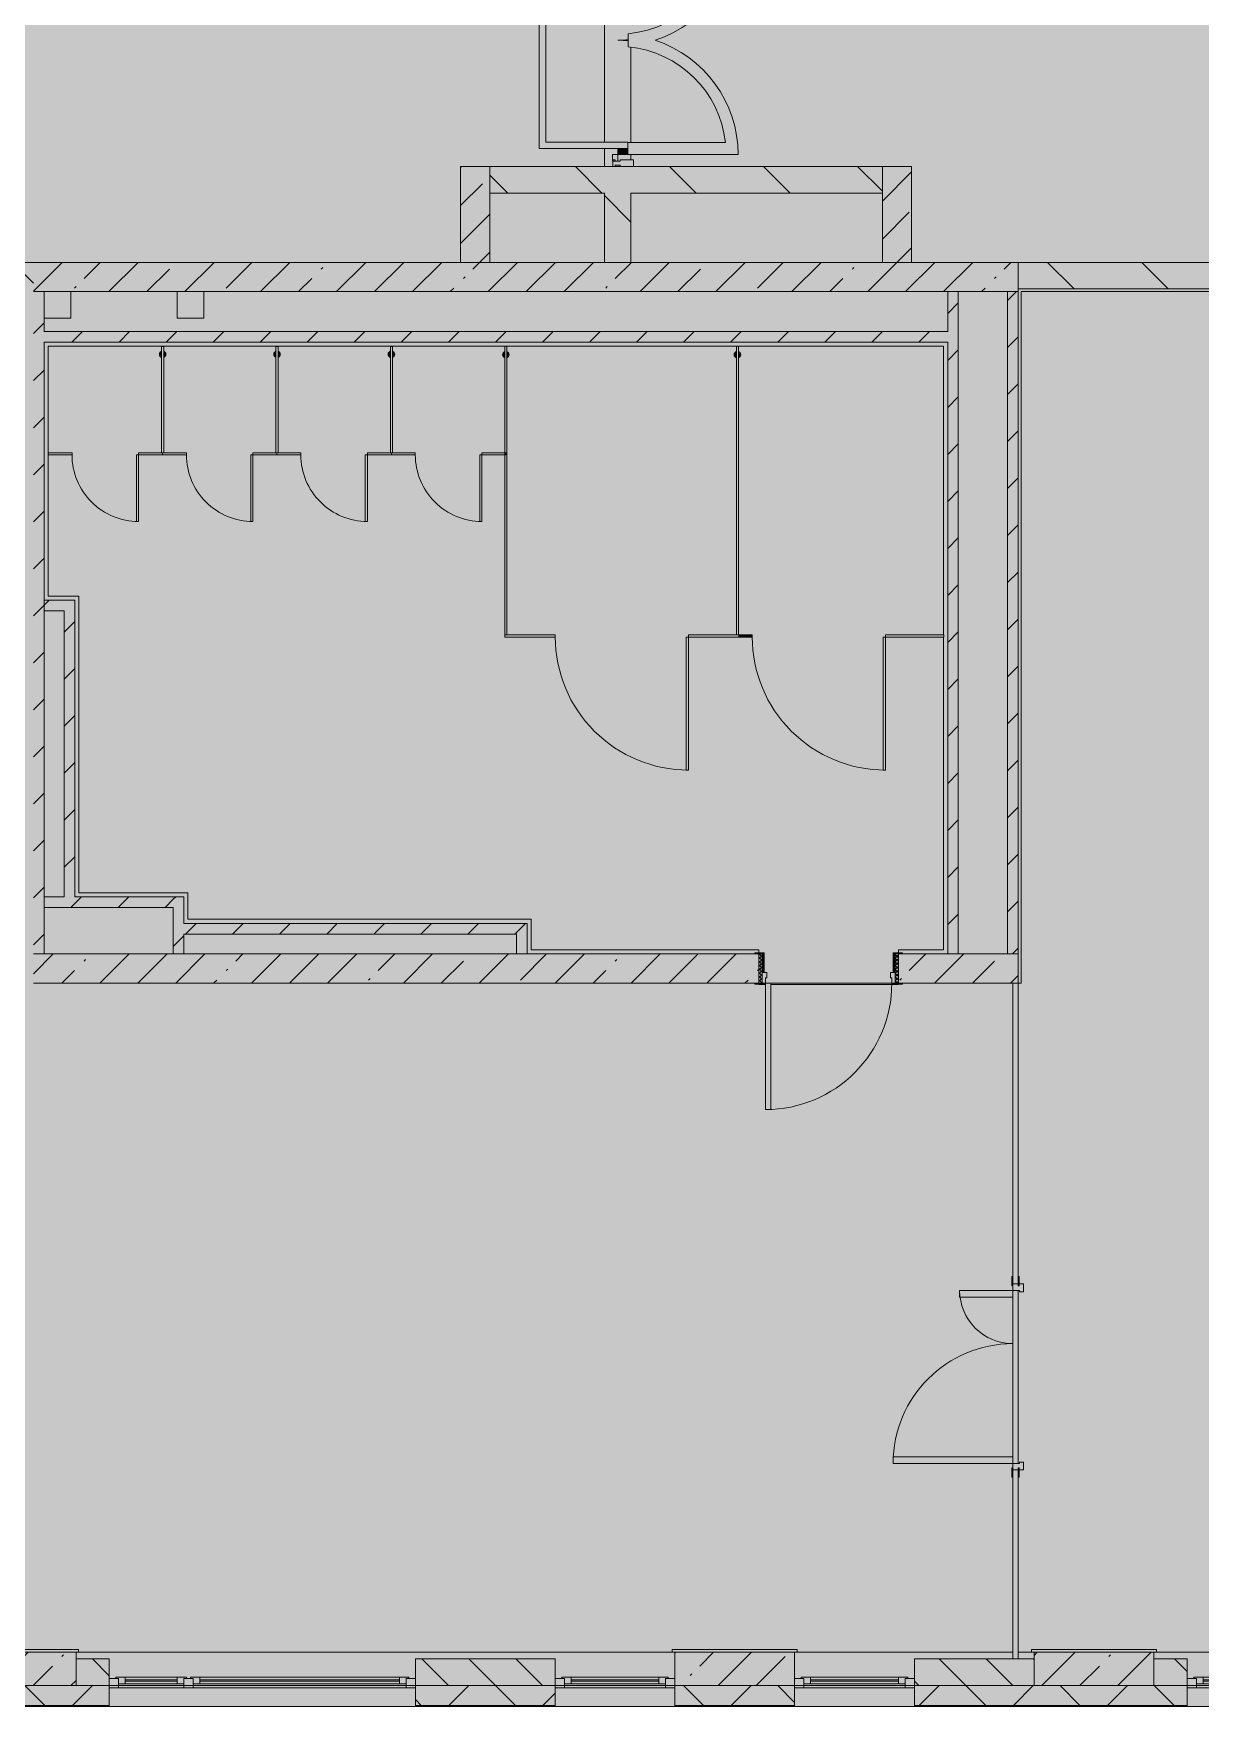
# Model space of a CAD drawing. Header units: millimetres. Extents: x 81682 to 274809, y -8553 to 29000.
# Drawn here: x 242009 to 250779, y -258 to 12321 of the extents above; entities that cross this region are included whole.
import ezdxf

# ---------------------------------------------------------------- set-up
doc = ezdxf.new("R2010")
doc.units = ezdxf.units.MM
doc.layers.add('A-DETL-GENF-2', color=7, linetype='Continuous', lineweight=9, true_color=0xc0c0c0, transparency=0.4)
for name, color, linetype, lineweight, true_color in [('A-DETL-GENF-4', 7, 'Continuous', 5, 0xe2e2e2), ('A-DETL-GENF-5', 7, 'Continuous', 5, 0xb7b7b7), ('A-DOOR-2', 7, 'Continuous', 5, 0xb7b7b7), ('A-DOOR-3', 7, 'Continuous', 5, 0xe2e2e2), ('A-DOOR-4', 7, 'Continuous', 5, 0xaaaaaa), ('A-DOOR-6', 7, 'Continuous', 5, 0x737373), ('A-DOOR-FRAM-2', 7, 'Continuous', 5, 0xe2e2e2), ('A-DOOR-FRAM-3', 7, 'Continuous', 5, 0xb7b7b7), ('A-DOOR-FRAM-4', 7, 'Continuous', 5, 0xaaaaaa), ('A-FLOR-1', 7, 'Continuous', 5, 0xb7b7b7), ('A-GENM-4', 7, 'Continuous', 5, 0x737373), ('A-GENM-5', 7, 'Continuous', 5, 0xe2ddcd), ('A-GLAZ-2', 7, 'Continuous', 5, 0x737373), ('A-GLAZ-CWMG-3', 7, 'Continuous', 5, 0x737373), ('A-WALL-8', 7, 'Continuous', 5, 0x737373), ('A-WALL-9', 7, 'Continuous', 9, 0x737373), ('I-WALL-3', 7, 'Continuous', 5, 0x737373), ('S-COLS-2', 7, 'Continuous', 5, 0x737373)]:
    doc.layers.add(name, color=color, linetype=linetype, lineweight=lineweight, true_color=true_color)
for name, color, linetype, lineweight in [('A-WALL-7', 7, 'Continuous', 5), ('I-WALL-2', 7, 'Continuous', 5), ('S-COLS-1', 7, 'Continuous', 5)]:
    doc.layers.add(name, color=color, linetype=linetype, lineweight=lineweight)
pattern_1 = [(45, (147798.7, 0), (-176.7767, 176.7767), [])]
pattern_2 = [(45, (147798.7, 0), (-285.1231, 285.1231), []), (45, (148083.8, 0), (-285.1231, 285.1231), [504.031, -100.806, 16.764, -84.042])]
pattern_3 = [(135, (147798.7, 0), (-353.5534, -353.5534), [])]

# ---------------------------------------------------------------- blocks, each defined once
blk = doc.blocks.new('BSC_Колонна _Прямоугольная - 250х900-23282983-3_7_3_птичка')
at = {"layer": 'S-COLS-1'}
h = blk.add_hatch(dxfattribs=at)
h.set_pattern_fill('FP_103', color=256, style=0, pattern_type=2)
h.set_pattern_definition([(45, (-99480, -25), (-285.1231, 285.1231), []), (45, (-99194.88, -25), (-285.1231, 285.1231), [504.031, -100.806, 16.764, -84.042])])
h.paths.add_polyline_path([(450, -125), (450, 125), (-450, 125), (-450, -125), (270, -125)])
at = {"layer": 'S-COLS-2'}
for p, q in [((450, 125), (-450, 125)), ((-450, 125), (-450, -125)), ((450, -125), (450, 125)), ((-450, -125), (450, -125))]:
    blk.add_line(p, q, dxfattribs=at)
blk = doc.blocks.new('110_Дверь_СКБ_1Ст_Внутренняя1 - Д-7а_л__950x2100h_Туалет-V93-3_7_3_птичка')
at = {"layer": 'A-DOOR-3'}
h = blk.add_hatch(color=256, dxfattribs=at)
h.paths.add_polyline_path([(487.5, 110), (487.5, 70), (477.5, 70), (477.5, 30), (512.5, 30), (512.5, 110)])
h.paths.add_polyline_path([(-462.5, 110), (-487.5, 110), (-487.5, 30), (-452.5, 30), (-452.5, 70), (-462.5, 70)])
at = {"layer": 'A-DOOR-4'}
h = blk.add_hatch(dxfattribs=at)
h.set_pattern_fill('FP_105', color=256, style=0, pattern_type=2)
h.set_pattern_definition([(135, (1776.41, 174.685), (-14.14214, -14.14214), []), (225, (1776.41, 174.685), (14.14214, -14.14214), [])])
h.paths.add_polyline_path([(537.5, 110), (512.5, 110), (512.5, -110), (537.5, -110)])
at = {"layer": 'A-DOOR-FRAM-2'}
for points in [[(447.5, 1060), (447.5, 110), (487.5, 110), (487.5, 1060)], [(-542.5, 118), (-542.5, 110), (-472.5, 110), (-472.5, 118)], [(-472.5, 30), (-487.5, 30), (-487.5, -110), (-472.5, -110)], [(567.5, 118), (497.5, 118), (497.5, 110), (567.5, 110)], [(512.5, 30), (497.5, 30), (497.5, -110), (512.5, -110)], [(-542.5, -110), (-542.5, -118), (-472.5, -118), (-472.5, -110)], [(567.5, -110), (497.5, -110), (497.5, -118), (567.5, -118)]]:
    blk.add_hatch(color=256, dxfattribs=at).paths.add_polyline_path(points)
at = {"layer": 'A-DOOR-FRAM-4'}
h = blk.add_hatch(dxfattribs=at)
h.set_pattern_fill('FP_106', color=256, style=0, pattern_type=2)
h.set_pattern_definition([(45, (-346.384, 174.685), (-14.1421, 14.1421), []), (135, (-346.384, 174.685), (-14.1421, -14.1421), [])])
h.paths.add_polyline_path([(-487.5, 110), (-512.5, 110), (-512.5, -110), (-487.5, -110)])
at = {"layer": 'A-DOOR-2'}
for p, q in [((487.5, 1060), (447.5, 1060)), ((447.5, 1060), (447.5, 110)), ((487.5, 110), (487.5, 1060)), ((447.5, 110), (487.5, 110))]:
    blk.add_line(p, q, dxfattribs=at)
blk.add_arc((487.5, 110), 950, 90, 180, dxfattribs=at)
at = {"layer": 'A-DOOR-FRAM-3'}
for p, q in [((-472.5, 118), (-542.5, 118)), ((-542.5, 118), (-542.5, 110)), ((-542.5, 110), (-472.5, 110)), ((-487.5, 110), (-512.5, 110)), ((-512.5, 110), (-512.5, -110)), ((-462.5, 110), (-487.5, 110)), ((-487.5, 110), (-487.5, 30)), ((-487.5, -110), (-487.5, 110)), ((-472.5, 110), (-487.5, 110)), ((-487.5, 110), (-487.5, 109)), ((-487.5, 109), (-472.5, 109)), ((-487.5, 30), (-452.5, 30)), ((-472.5, 30), (-487.5, 30)), ((-487.5, 30), (-487.5, -110)), ((-472.5, 110), (-472.5, 118)), ((-472.5, 109), (-472.5, 110)), ((-472.5, -110), (-472.5, 30)), ((-462.5, 70), (-462.5, 110)), ((-452.5, 70), (-462.5, 70)), ((-452.5, 30), (-452.5, 70)), ((487.5, 70), (477.5, 70)), ((477.5, 70), (477.5, 30)), ((477.5, 30), (512.5, 30)), ((487.5, 110), (487.5, 70)), ((512.5, 110), (487.5, 110)), ((567.5, 118), (497.5, 118)), ((497.5, 118), (497.5, 110)), ((512.5, 110), (497.5, 110)), ((497.5, 110), (497.5, 109)), ((497.5, 110), (567.5, 110)), ((497.5, 109), (512.5, 109)), ((512.5, 30), (497.5, 30)), ((497.5, 30), (497.5, -110)), ((512.5, 30), (512.5, 110)), ((537.5, 110), (512.5, 110)), ((512.5, 110), (512.5, -110)), ((512.5, 109), (512.5, 110)), ((512.5, -110), (512.5, 30)), ((537.5, -110), (537.5, 110)), ((567.5, 110), (567.5, 118)), ((-472.5, -110), (-542.5, -110)), ((-542.5, -110), (-542.5, -118)), ((-542.5, -118), (-472.5, -118)), ((-512.5, -110), (-487.5, -110)), ((-487.5, -110), (-472.5, -110)), ((-472.5, -118), (-472.5, -110)), ((497.5, -110), (512.5, -110)), ((567.5, -110), (497.5, -110)), ((497.5, -110), (497.5, -118)), ((497.5, -118), (567.5, -118)), ((512.5, -110), (537.5, -110)), ((567.5, -118), (567.5, -110))]:
    blk.add_line(p, q, dxfattribs=at)
blk = doc.blocks.new('BSC_Колонна _Прямоугольная - 250х900-V95-3_7_3_птичка')
at = {"layer": 'S-COLS-1'}
h = blk.add_hatch(dxfattribs=at)
h.set_pattern_fill('FP_107', color=256, style=0, pattern_type=2)
h.set_pattern_definition([(45, (-94080, -25), (-285.1231, 285.1231), []), (45, (-93794.88, -25), (-285.1231, 285.1231), [504.031, -100.806, 16.764, -84.042])])
h.paths.add_polyline_path([(450, -125), (450, 125), (-450, 125), (-450, -125), (77, -125)])
at = {"layer": 'S-COLS-2'}
for p, q in [((450, 125), (-450, 125)), ((-450, 125), (-450, -125)), ((450, -125), (450, 125)), ((-450, -125), (450, -125))]:
    blk.add_line(p, q, dxfattribs=at)
blk = doc.blocks.new('BSC_Колонна _Прямоугольная - 250х900-V96-3_7_3_птичка')
at = {"layer": 'S-COLS-1'}
h = blk.add_hatch(dxfattribs=at)
h.set_pattern_fill('FP_108', color=256, style=0, pattern_type=2)
h.set_pattern_definition([(45, (-102180, -25), (-285.1231, 285.1231), []), (45, (-101894.88, -25), (-285.1231, 285.1231), [504.031, -100.806, 16.764, -84.042])])
h.paths.add_polyline_path([(450, -125), (450, 125), (-450, 125), (-450, -125), (367, -125)])
at = {"layer": 'S-COLS-2'}
for p, q in [((450, 125), (-450, 125)), ((-450, 125), (-450, -125)), ((450, -125), (450, 125)), ((-450, -125), (450, -125))]:
    blk.add_line(p, q, dxfattribs=at)
blk = doc.blocks.new('120_Окно_СКБ_2Ст_Фрамуга сверху - 120_Окно_СКБ_2Ст_2300х2500_h_ ДОО-19727959-3_7_3_птичка')
at = {"layer": 'A-GLAZ-2'}
for p, q in [((-1150, -127), (-1150, -57)), ((-1150, -57), (-1080, -57)), ((1150, -57), (-1150, -57)), ((-1080, -57), (-1080, -127)), ((-1080, -57), (1080, -57)), ((520, -87), (-1080, -87)), ((-1080, -87), (-1080, -127)), ((-1030, -137), (-1030, -87)), ((-1030, -107), (470, -107)), ((470, -117), (-1030, -117)), ((470, -137), (470, -87)), ((520, -127), (520, -57)), ((520, -57), (590, -57)), ((520, -127), (520, -87)), ((590, -57), (590, -127)), ((1080, -87), (590, -87)), ((590, -87), (590, -127)), ((640, -137), (640, -87)), ((640, -107), (1030, -107)), ((1030, -117), (640, -117)), ((1030, -137), (1030, -87)), ((1080, -127), (1080, -57)), ((1080, -57), (1150, -57)), ((1080, -127), (1080, -87)), ((1150, -57), (1150, -127)), ((-1080, -127), (-1150, -127)), ((-1150, -127), (-1100, -127)), ((-1080, -127), (-1100, -127)), ((-1100, -127), (-1100, -137)), ((-1100, -137), (540, -137)), ((540, -137), (-1100, -137)), ((590, -127), (520, -127)), ((540, -127), (520, -127)), ((540, -127), (570, -127)), ((540, -127), (570, -127)), ((540, -137), (540, -127)), ((590, -127), (570, -127)), ((570, -127), (570, -137)), ((570, -137), (1100, -137)), ((1100, -137), (570, -137)), ((1150, -127), (1080, -127)), ((1100, -127), (1080, -127)), ((1100, -127), (1150, -127)), ((1100, -137), (1100, -127))]:
    blk.add_line(p, q, dxfattribs=at)
blk = doc.blocks.new('120_Окно_СКБ_1Ст - 120_Окно_СКБ_1Ст 900х2500_h_ с форточкой-V98-3_7_3_птичка')
at = {"layer": 'A-GLAZ-2'}
for p, q in [((-450, -127), (-450, -57)), ((-450, -57), (-380, -57)), ((450, -57), (-450, -57)), ((-380, -57), (-380, -127)), ((380, -87), (-380, -87)), ((-380, -87), (-380, -127)), ((-330, -137), (-330, -87)), ((-330, -107), (330, -107)), ((330, -117), (-330, -117)), ((330, -137), (330, -87)), ((380, -127), (380, -57)), ((380, -57), (450, -57)), ((380, -127), (380, -87)), ((450, -57), (450, -127)), ((-380, -127), (-450, -127)), ((-450, -127), (-400, -127)), ((-380, -127), (-400, -127)), ((-400, -127), (-400, -137)), ((-400, -137), (400, -137)), ((400, -137), (-400, -137)), ((450, -127), (380, -127)), ((400, -127), (380, -127)), ((400, -127), (450, -127)), ((400, -137), (400, -127))]:
    blk.add_line(p, q, dxfattribs=at)
blk = doc.blocks.new('120_Окно_СКБ_1Ст - 120_Окно_СКБ_1Ст 900х2500_h_ с форточкой-22876038-3_7_3_птичка')
at = {"layer": 'A-GLAZ-2'}
for p, q in [((-450, -127), (-450, -57)), ((-450, -57), (-380, -57)), ((450, -57), (-450, -57)), ((-380, -57), (-380, -127)), ((380, -87), (-380, -87)), ((-380, -87), (-380, -127)), ((-330, -137), (-330, -87)), ((-330, -107), (330, -107)), ((330, -117), (-330, -117)), ((330, -137), (330, -87)), ((380, -127), (380, -57)), ((380, -57), (450, -57)), ((380, -127), (380, -87)), ((450, -57), (450, -127)), ((-380, -127), (-450, -127)), ((-450, -127), (-400, -127)), ((-380, -127), (-400, -127)), ((-400, -127), (-400, -137)), ((-400, -137), (400, -137)), ((400, -137), (-400, -137)), ((450, -127), (380, -127)), ((400, -127), (380, -127)), ((400, -127), (450, -127)), ((400, -137), (400, -127))]:
    blk.add_line(p, q, dxfattribs=at)
blk = doc.blocks.new('131_Сантехническая перегородка 7 - СП-1-V203-3_7_3_птичка')
at = {"layer": 'A-GENM-5'}
blk.add_hatch(color=256, dxfattribs=at).paths.add_polyline_path([(2166, 8), (-4, 8), (-4, -8), (2166, -8)])
at = {"layer": 'A-GENM-4'}
for p, q in [((2166, 8), (-4, 8)), ((-4, 8), (-4, -8)), ((2166, -8), (2166, 8)), ((-4, -8), (2166, -8))]:
    blk.add_line(p, q, dxfattribs=at)
at = {"layer": 'A-GENM-4', "flags": 128}
for points in [[(71, 8), (71, 9), (71, 9), (70, 9), (70, 10), (70, 10), (69, 11), (69, 11), (68, 12), (68, 12), (67, 12), (67, 13), (66, 13), (66, 13), (65, 14), (65, 14), (64, 14), (64, 14), (63, 14), (62, 15), (62, 15), (61, 15), (61, 15), (60, 15), (59, 15), (59, 15), (58, 15), (58, 15), (57, 15), (56, 15), (56, 15), (55, 15), (55, 15), (54, 14), (54, 14), (53, 14), (52, 14), (52, 13), (51, 13), (51, 13), (50, 13), (50, 12), (49, 12), (49, 11), (48, 11), (48, 11), (48, 10), (47, 10), (47, 9), (46, 9), (46, 8), (46, 8)], [(46, -8), (46, -9), (47, -9), (47, -9), (47, -10), (48, -10), (48, -11), (49, -11), (49, -12), (50, -12), (50, -12), (51, -13), (51, -13), (52, -13), (52, -14), (53, -14), (53, -14), (54, -14), (54, -14), (55, -15), (56, -15), (56, -15), (57, -15), (57, -15), (58, -15), (59, -15), (59, -15), (60, -15), (60, -15), (61, -15), (62, -15), (62, -15), (63, -15), (63, -14), (64, -14), (64, -14), (65, -14), (66, -13), (66, -13), (67, -13), (67, -13), (68, -12), (68, -12), (69, -11), (69, -11), (69, -11), (70, -10), (70, -10), (71, -9), (71, -9), (71, -8), (71, -8)]]:
    blk.add_lwpolyline(points, dxfattribs=at)
at = {"layer": 'A-GENM-4'}
for radius, start, end in [(24.6, 19.9113, 160.0887), (17.6, 45, 135), (17.6, 45, 135), (15.1, 45, 135), (24.6, 199.9113, 340.0887), (17.6, 225, 315), (17.6, 225, 315), (15.1, 225, 315)]:
    blk.add_arc((59, 0), radius, start, end, dxfattribs=at)
blk = doc.blocks.new('131_Сантехническая перегородка 6 - СП-1-V204-3_7_3_птичка')
at = {"layer": 'A-GENM-5'}
blk.add_hatch(color=256, dxfattribs=at).paths.add_polyline_path([(800, 8), (0, 8), (0, -8), (800, -8)])
at = {"layer": 'A-GENM-4'}
for p, q in [((800, 8), (0, 8)), ((0, 8), (0, -8)), ((800, -8), (800, 8)), ((0, -8), (800, -8))]:
    blk.add_line(p, q, dxfattribs=at)
at = {"layer": 'A-GENM-4', "flags": 128}
for points in [[(71, 8), (71, 9), (71, 9), (70, 9), (70, 10), (70, 10), (69, 11), (69, 11), (68, 12), (68, 12), (67, 12), (67, 13), (66, 13), (66, 13), (65, 14), (65, 14), (64, 14), (64, 14), (63, 14), (62, 15), (62, 15), (61, 15), (61, 15), (60, 15), (59, 15), (59, 15), (58, 15), (58, 15), (57, 15), (56, 15), (56, 15), (55, 15), (55, 15), (54, 14), (54, 14), (53, 14), (52, 14), (52, 13), (51, 13), (51, 13), (50, 13), (50, 12), (49, 12), (49, 11), (48, 11), (48, 11), (48, 10), (47, 10), (47, 9), (46, 9), (46, 8), (46, 8)], [(46, -8), (46, -9), (47, -9), (47, -9), (47, -10), (48, -10), (48, -11), (49, -11), (49, -12), (50, -12), (50, -12), (51, -13), (51, -13), (52, -13), (52, -14), (53, -14), (53, -14), (54, -14), (54, -14), (55, -15), (56, -15), (56, -15), (57, -15), (57, -15), (58, -15), (59, -15), (59, -15), (60, -15), (60, -15), (61, -15), (62, -15), (62, -15), (63, -15), (63, -14), (64, -14), (64, -14), (65, -14), (66, -13), (66, -13), (67, -13), (67, -13), (68, -12), (68, -12), (69, -11), (69, -11), (69, -11), (70, -10), (70, -10), (71, -9), (71, -9), (71, -8), (71, -8)]]:
    blk.add_lwpolyline(points, dxfattribs=at)
at = {"layer": 'A-GENM-4'}
for radius, start, end in [(24.6, 19.9113, 160.0887), (17.6, 45, 135), (17.6, 45, 135), (15.1, 45, 135), (24.6, 199.9113, 340.0887), (17.6, 225, 315), (17.6, 225, 315), (15.1, 225, 315)]:
    blk.add_arc((59, 0), radius, start, end, dxfattribs=at)
blk = doc.blocks.new('131_Сантехническая перегородка_Дверь МГН - СД-1-V205-3_7_3_птичка')
at = {"layer": 'A-GENM-5'}
for points in [[(-370, 8), (-370, -8), (10, -8), (10, 8)], [(1010, 8), (1010, -8), (1390, -8), (1390, 8), (1256, 8)]]:
    blk.add_hatch(color=256, dxfattribs=at).paths.add_polyline_path(points)
at = {"layer": 'A-DOOR-6'}
for p, q in [((10, 1008), (26, 1008)), ((10, 8), (10, 1008)), ((26, 8), (26, 1008)), ((10, 8), (26, 8))]:
    blk.add_line(p, q, dxfattribs=at)
blk.add_arc((10, 8), 1000, 360, 90, dxfattribs=at)
at = {"layer": 'A-GENM-4'}
for p, q in [((10, 8), (-370, 8)), ((-370, 8), (-370, -8)), ((10, -8), (10, 8)), ((1390, 8), (1010, 8)), ((1010, 8), (1010, -8)), ((1390, -8), (1390, 8)), ((-370, -8), (10, -8)), ((1010, -8), (1390, -8))]:
    blk.add_line(p, q, dxfattribs=at)
blk = doc.blocks.new('131_Сантехническая перегородка_Дверь 5 - СД-1-V206-3_7_3_птичка')
at = {"layer": 'A-GENM-5'}
for points in [[(70, 8), (70, -8), (250, -8), (250, 8)], [(750, 8), (750, -8), (930, -8), (930, 8)]]:
    blk.add_hatch(color=256, dxfattribs=at).paths.add_polyline_path(points)
at = {"layer": 'A-DOOR-6'}
for p, q in [((266, 508), (250, 508)), ((250, 8), (250, 508)), ((266, 8), (266, 508)), ((266, 8), (250, 8))]:
    blk.add_line(p, q, dxfattribs=at)
blk.add_arc((250, 8), 500, 360, 90, dxfattribs=at)
at = {"layer": 'A-GENM-4'}
for p, q in [((250, 8), (70, 8)), ((70, 8), (70, -8)), ((250, -8), (250, 8)), ((930, 8), (750, 8)), ((750, 8), (750, -8)), ((930, -8), (930, 8)), ((70, -8), (250, -8)), ((750, -8), (930, -8))]:
    blk.add_line(p, q, dxfattribs=at)
blk = doc.blocks.new('131_Сантехническая перегородка_Дверь МГН 2 - СД-1-V207-3_7_3_птичка')
at = {"layer": 'A-GENM-5'}
for points in [[(-430, 8), (-430, -8), (10, -8), (10, 8)], [(1010, 8), (1010, -8), (1110, -8), (1110, 8)]]:
    blk.add_hatch(color=256, dxfattribs=at).paths.add_polyline_path(points)
at = {"layer": 'A-DOOR-6'}
for p, q in [((10, 1008), (26, 1008)), ((10, 8), (10, 1008)), ((26, 8), (26, 1008)), ((10, 8), (26, 8))]:
    blk.add_line(p, q, dxfattribs=at)
blk.add_arc((10, 8), 1000, 360, 90, dxfattribs=at)
at = {"layer": 'A-GENM-4'}
for p, q in [((10, 8), (-430, 8)), ((-430, 8), (-430, -8)), ((10, -8), (10, 8)), ((1110, 8), (1010, 8)), ((1010, 8), (1010, -8)), ((1110, -8), (1110, 8)), ((-430, -8), (10, -8)), ((1010, -8), (1110, -8))]:
    blk.add_line(p, q, dxfattribs=at)
blk = doc.blocks.new('Дверь_Витражная_остекление_ - ВВ-7 остекление-32356329-3_7_3_птичка')
at = {"layer": 'A-DETL-GENF-4'}
blk.add_hatch(color=256, dxfattribs=at).paths.add_polyline_path([(-860, -20), (-860, -96), (-815, -96), (-815, -20)])
h = blk.add_hatch(color=256, dxfattribs=at)
h.paths.add_polyline_path([(865, -100), (900, -100), (900, -40), (910, -40), (910, -20), (865, -20), (865, -40)])
h.paths.add_polyline_path([(900, -880), (910, -880), (910, -140), (900, -140), (900, -833)])
at = {"layer": 'A-DETL-GENF-5'}
for p, q in [((-815, -20), (-860, -20)), ((-860, -96), (-860, -20)), ((-815, -20), (-860, -20)), ((-860, -20), (-860, -96)), ((865, -100), (865, -20)), ((865, -20), (865, -100)), ((910, -880), (910, -140)), ((910, -880), (910, -140)), ((910, -800), (900, -800)), ((910, -880), (900, -880)), ((900, -880), (910, -880))]:
    blk.add_line(p, q, dxfattribs=at)
at = {"layer": 'A-DOOR-2'}
for p, q in [((-910, 20), (-860, 20)), ((-910, -20), (-910, 20)), ((-860, 20), (-860, -20)), ((860, 20), (910, 20)), ((860, -20), (860, 20)), ((910, 20), (910, -20)), ((-860, -20), (-910, -20)), ((-860, -96), (-860, -20)), ((910, -20), (860, -20))]:
    blk.add_line(p, q, dxfattribs=at)
for centre, start, end in [((-860, -20), 354.5815, 0), ((860, -20), 180, 185.4185)]:
    blk.add_arc(centre, 860, start, end, dxfattribs=at)
blk = doc.blocks.new('Прямоугольный импост - Импост структурный с накладкой - 160мм Темный-32310142-3_7_3_птичка')
at = {"layer": 'A-GLAZ-CWMG-3'}
for p, q in [((-50, 0), (-50, 17)), ((-50, 17), (0, 17)), ((-40, 0), (-50, 0)), ((-40, -40), (-40, 0)), ((0, 0), (-10, 0)), ((-10, 0), (-10, -40)), ((0, 17), (0, 0)), ((-50, -140), (-50, -40)), ((-50, -40), (-40, -40)), ((-10, -40), (0, -40)), ((0, -40), (0, -140)), ((0, -140), (-50, -140))]:
    blk.add_line(p, q, dxfattribs=at)
blk = doc.blocks.new('110_Дверь_СКБ_2Ст - Д-5_п__в составе перегородки _не входит в спец__-V217-3_7_3_птичка')
at = {"layer": 'A-DOOR-3'}
h = blk.add_hatch(color=256, dxfattribs=at)
h.paths.add_polyline_path([(712, -20), (712, 60), (652, 60), (652, 30), (662, 25), (662, -20)])
h.paths.add_polyline_path([(-628, 30), (-628, 60), (-688, 60), (-688, -20), (-638, -20), (-638, 30)])
for points in [[(-588, -420), (-588, -20), (-638, -20), (-638, -420)], [(662, -20), (612, -20), (612, -920), (662, -920)]]:
    blk.add_hatch(color=256, dxfattribs=at).paths.add_polyline_path(points)
at = {"layer": 'A-DOOR-FRAM-2'}
for points in [[(-673, 28), (-743, 25), (-743, 20), (-673, 25)], [(767, 28), (697, 25), (697, 20), (767, 25)], [(-673, -20), (-743, -20), (-743, -28), (-673, -28)], [(767, -20), (697, -20), (697, -28), (767, -28)]]:
    blk.add_hatch(color=256, dxfattribs=at).paths.add_polyline_path(points)
at = {"layer": 'A-DOOR-2'}
for p, q in [((-638, -20), (-588, -20)), ((-638, -420), (-638, -20)), ((-588, -20), (-588, -420)), ((612, -20), (662, -20)), ((612, -920), (612, -20)), ((662, -20), (662, -920)), ((-588, -420), (-638, -420)), ((662, -920), (612, -920))]:
    blk.add_line(p, q, dxfattribs=at)
for centre, radius, start, end in [((-638, -20), 400, 270, 0), ((662, -20), 900, 180, 270)]:
    blk.add_arc(centre, radius, start, end, dxfattribs=at)
at = {"layer": 'A-DOOR-FRAM-3'}
for p, q in [((-743, 28), (-673, 28)), ((-743, 20), (-743, 28)), ((-673, 20), (-743, 20)), ((-688, 60), (-628, 60)), ((-688, -20), (-688, 60)), ((-688, 20), (-673, 20)), ((-688, 19), (-688, 20)), ((-673, 19), (-688, 19)), ((-673, 28), (-673, 20)), ((-673, 20), (-673, 19)), ((-638, 30), (-638, -20)), ((-628, 30), (-638, 30)), ((-628, 60), (-628, 30)), ((652, 60), (712, 60)), ((652, 30), (652, 60)), ((662, 30), (652, 30)), ((662, -20), (662, 30)), ((697, 20), (697, 28)), ((697, 28), (767, 28)), ((697, 19), (697, 20)), ((697, 20), (712, 20)), ((767, 20), (697, 20)), ((712, 19), (697, 19)), ((712, 60), (712, -20)), ((712, 20), (712, 19)), ((767, 28), (767, 20)), ((-743, -20), (-673, -20)), ((-743, -28), (-743, -20)), ((-673, -28), (-743, -28)), ((-638, -20), (-688, -20)), ((-673, -20), (-673, -28)), ((712, -20), (662, -20)), ((697, -28), (697, -20)), ((697, -20), (767, -20)), ((767, -28), (697, -28)), ((767, -20), (767, -28))]:
    blk.add_line(p, q, dxfattribs=at)

msp = doc.modelspace()

# ---------------------------------------------------------------- hatches: boundary and pattern name
at = {"layer": 'A-DETL-GENF-2'}
msp.add_hatch(color=256, dxfattribs=at).paths.add_polyline_path([(273031.7, -258), (273031.7, 21479), (241131.7, 21479), (241131.7, 27379), (232368.7, 27379), (232368.7, 10208.3), (237008.7, 10208.3), (237008.7, -258), (271786.3, -258)])
at = {"layer": 'A-WALL-7'}
h = msp.add_hatch(dxfattribs=at)
h.set_pattern_fill('FP_77', color=256, style=0, pattern_type=2)
h.set_pattern_definition([(135, (147798.7, 0), (-176.7767, -176.7767), [])])
h.paths.add_polyline_path([(269228.7, -100), (269228.7, 100), (268928.7, 100), (268928.7, -100), (268989.7, -100)])
h.paths.add_polyline_path([(258528.7, -100), (259428.7, -100), (259428.7, 100), (258528.7, 100)])
h.paths.add_polyline_path([(261228.7, -100), (261478.7, -100), (261478.7, 100), (261228.7, 100)])
h.paths.add_polyline_path([(267128.7, -100), (267125.3, 100), (266628.7, 100), (266628.7, -100), (267125.3, -100)])
h.paths.add_polyline_path([(256728.7, -100), (257628.7, -100), (257628.7, 100), (256728.7, 100)])
h.paths.add_polyline_path([(263778.7, -100), (264828.7, -100), (264828.7, 100), (263778.7, 100)])
h.paths.add_polyline_path([(242421.8, -100), (242578.7, -100), (242578.7, 100), (242328.7, 100), (242328.7, -100)])
h.paths.add_polyline_path([(248628.7, -100), (249528.7, -100), (249528.7, 100), (248628.7, 100)])
h.paths.add_polyline_path([(245928.7, -100), (245928.7, 100), (244878.7, 100), (244878.7, -100), (245684.6, -100)])
h.paths.add_polyline_path([(250678.7, -100), (250678.7, 100), (250428.7, 100), (250428.7, -100)])
h.paths.add_polyline_path([(252978.7, -100), (254028.7, -100), (254028.7, 100), (252978.7, 100)])
h.paths.add_polyline_path([(240091.3, -100), (240528.7, -100), (240528.7, 100), (239728.7, 100), (239728.7, -100)])
h = msp.add_hatch(dxfattribs=at)
h.set_pattern_fill('FP_79', color=256, style=0, pattern_type=2)
h.set_pattern_definition([(45, (147798.7, 0), (-353.5534, 353.5534), []), (135, (147798.7, 0), (-353.5534, -353.5534), [])])
h.paths.add_polyline_path([(268028.7, -250), (269228.7, -250), (269228.7, -100), (268028.7, -100)])
h.paths.add_polyline_path([(271786.3, -250), (272878.7, -250), (272878.7, -100), (271528.7, -100), (271528.7, -250)])
h.paths.add_polyline_path([(255006.6, -250), (255828.7, -250), (255828.7, -100), (254928.7, -100), (254928.7, -250)])
h.paths.add_polyline_path([(259428.7, -250), (259428.7, -100), (258528.7, -100), (258528.7, -250), (258735.4, -250)])
h.paths.add_polyline_path([(260599.8, -250), (261478.7, -250), (261478.7, -100), (260328.7, -100), (260328.7, -250)])
h.paths.add_polyline_path([(257628.7, -250), (257628.7, -100), (256728.7, -100), (256728.7, -250), (257337.1, -250)])
h.paths.add_polyline_path([(263778.7, -250), (264828.7, -250), (264828.7, -100), (263778.7, -100)])
h.paths.add_polyline_path([(267128.7, -250), (267125.3, -100), (265728.7, -100), (265728.7, -250), (267125.3, -250)])
h.paths.add_polyline_path([(246828.7, -250), (247728.7, -250), (247728.7, -100), (246828.7, -100)])
h.paths.add_polyline_path([(254028.7, -250), (254028.7, -100), (252978.7, -100), (252978.7, -250), (253142.2, -250)])
h.paths.add_polyline_path([(245684.6, -250), (245928.7, -250), (245928.7, -100), (244878.7, -100), (244878.7, -250)])
h.paths.add_polyline_path([(250678.7, -250), (250678.7, -100), (248628.7, -100), (248628.7, -250), (250345.6, -250)])
h.paths.add_polyline_path([(241955.7, -250), (242578.7, -250), (242578.7, -100), (241428.7, -100), (241428.7, -250)])
h.paths.add_polyline_path([(240528.7, -250), (240528.7, -100), (239728.7, -100), (239728.7, -250), (240091.3, -250)])
h.paths.add_polyline_path([(238693, -250), (238828.7, -250), (238828.7, -100), (237008.7, -100), (237008.7, -250), (238226.9, -250)])
at = {"layer": 'I-WALL-2'}
h = msp.add_hatch(dxfattribs=at)
h.set_pattern_fill('FP_78', color=256, style=0, pattern_type=2)
h.set_pattern_definition(pattern_3)
h.paths.add_polyline_path([(246298.7, 10600), (246498.7, 10600), (246498.7, 11320), (246298.7, 11320), (246298.7, 11120)])
h.paths.add_polyline_path([(246298.7, 13220), (246498.7, 13220), (246498.7, 13400), (246298.7, 13400)])
h = msp.add_hatch(dxfattribs=at)
h.set_pattern_fill('FP_75', color=256, style=0, pattern_type=2)
h.set_pattern_definition(pattern_2)
h.paths.add_polyline_path([(245437.7, 10600), (245437.7, 11320), (245217.7, 11320), (245217.7, 10600)])
h = msp.add_hatch(dxfattribs=at)
h.set_pattern_fill('FP_78', color=256, style=0, pattern_type=2)
h.set_pattern_definition(pattern_3)
h.paths.add_polyline_path([(246298.7, 11120), (246298.7, 11320), (245437.7, 11320), (245437.7, 11120), (245684.6, 11120)])
h = msp.add_hatch(dxfattribs=at)
h.set_pattern_fill('FP_78', color=256, style=0, pattern_type=2)
h.set_pattern_definition(pattern_3)
h.paths.add_polyline_path([(248387.7, 11120), (248387.7, 11320), (246498.7, 11320), (246498.7, 11120), (247549, 11120)])
h = msp.add_hatch(dxfattribs=at)
h.set_pattern_fill('FP_75', color=256, style=0, pattern_type=2)
h.set_pattern_definition(pattern_2)
h.paths.add_polyline_path([(248607.7, 10600), (248607.7, 11320), (248387.7, 11320), (248387.7, 10600)])
h = msp.add_hatch(dxfattribs=at)
h.set_pattern_fill('FP_78', color=256, style=0, pattern_type=2)
h.set_pattern_definition(pattern_3)
h.paths.add_polyline_path([(249408.7, 10400), (251443.7, 10400), (251443.7, 10600), (249408.7, 10600)])
h.paths.add_polyline_path([(253142.2, 10400), (254928.7, 10400), (254928.7, 10600), (252893.7, 10600), (252893.7, 10400), (252923.7, 10400)])
h.paths.add_polyline_path([(237728.7, 10400), (237783.7, 10400), (237783.7, 10600), (237408.7, 10600), (237408.7, 10400), (237583.7, 10400)])
h.paths.add_polyline_path([(239238.7, 10400), (240308.7, 10400), (240308.7, 10600), (239183.7, 10600), (239183.7, 10400)])
h.paths.add_polyline_path([(241955.7, 10400), (242008.7, 10400), (242008.7, 10600), (241258.7, 10600), (241258.7, 10400), (241288.7, 10400)])
h = msp.add_hatch(dxfattribs=at)
h.set_pattern_fill('FP_75', color=256, style=0, pattern_type=2)
h.set_pattern_definition(pattern_2)
h.paths.add_polyline_path([(249408.7, 10380), (249408.7, 10600), (242008.7, 10600), (242008.7, 10380), (247549, 10380)])
h = msp.add_hatch(dxfattribs=at)
h.set_pattern_fill('FP_80', color=256, style=0, pattern_type=2)
h.set_pattern_definition(pattern_1)
h.paths.add_polyline_path([(242088.7, 5400), (242088.7, 10380), (242008.7, 10380), (242008.7, 5400)])
h = msp.add_hatch(dxfattribs=at)
h.set_pattern_fill('FP_80', color=256, style=0, pattern_type=2)
h.set_pattern_definition(pattern_1)
h.paths.add_polyline_path([(248878.7, 5400), (248958.7, 5400), (248958.7, 10380), (248878.7, 10380), (248878.7, 6593.4)])
h = msp.add_hatch(dxfattribs=at)
h.set_pattern_fill('FP_80', color=256, style=0, pattern_type=2)
h.set_pattern_definition(pattern_1)
h.paths.add_polyline_path([(249328.7, 5400), (249408.7, 5400), (249408.7, 10380), (249328.7, 10380), (249328.7, 6593.4)])
h = msp.add_hatch(dxfattribs=at)
h.set_pattern_fill('FP_80', color=256, style=0, pattern_type=2)
h.set_pattern_definition(pattern_1)
h.paths.add_polyline_path([(248878.7, 10000), (248878.7, 10080), (242088.7, 10080), (242088.7, 10000), (247549, 10000)])
h = msp.add_hatch(dxfattribs=at)
h.set_pattern_fill('FP_80', color=256, style=0, pattern_type=2)
h.set_pattern_definition(pattern_1)
h.paths.add_polyline_path([(242238.7, 7980), (242318.7, 7980), (242318.7, 8060), (242088.7, 8060), (242088.7, 7980)])
h = msp.add_hatch(dxfattribs=at)
h.set_pattern_fill('FP_80', color=256, style=0, pattern_type=2)
h.set_pattern_definition(pattern_1)
h.paths.add_polyline_path([(242318.7, 5830), (242318.7, 7980), (242238.7, 7980), (242238.7, 5830)])
h = msp.add_hatch(dxfattribs=at)
h.set_pattern_fill('FP_80', color=256, style=0, pattern_type=2)
h.set_pattern_definition(pattern_1)
h.paths.add_polyline_path([(241955.7, 6620), (242008.7, 6620), (242008.7, 6700), (241208.7, 6700), (241208.7, 6620), (241238.7, 6620)])
h.paths.add_polyline_path([(240091.3, 6620), (240258.7, 6620), (240258.7, 6700), (239828.7, 6700), (239828.7, 6620)])
h = msp.add_hatch(dxfattribs=at)
h.set_pattern_fill('FP_80', color=256, style=0, pattern_type=2)
h.set_pattern_definition(pattern_1)
h.paths.add_polyline_path([(243058.7, 5750), (243058.7, 5830), (242088.7, 5830), (242088.7, 5750)])
h = msp.add_hatch(dxfattribs=at)
h.set_pattern_fill('FP_80', color=256, style=0, pattern_type=2)
h.set_pattern_definition(pattern_1)
h.paths.add_polyline_path([(243058.7, 5400), (243138.7, 5400), (243138.7, 5830), (243058.7, 5830), (243058.7, 5750)])
h = msp.add_hatch(dxfattribs=at)
h.set_pattern_fill('FP_80', color=256, style=0, pattern_type=2)
h.set_pattern_definition(pattern_1)
h.paths.add_polyline_path([(245638.7, 5550), (245638.7, 5630), (243138.7, 5630), (243138.7, 5550), (243820.2, 5550)])
h = msp.add_hatch(dxfattribs=at)
h.set_pattern_fill('FP_80', color=256, style=0, pattern_type=2)
h.set_pattern_definition(pattern_1)
h.paths.add_polyline_path([(245684.6, 5400), (245718.7, 5400), (245718.7, 5630), (245638.7, 5630), (245638.7, 5400)])
h = msp.add_hatch(dxfattribs=at)
h.set_pattern_fill('FP_75', color=256, style=0, pattern_type=2)
h.set_pattern_definition(pattern_2)
h.paths.add_polyline_path([(249408.7, 5180), (249408.7, 5400), (248508.7, 5400), (248508.7, 5180), (249368.7, 5180)])
h.paths.add_polyline_path([(245684.6, 5180), (247458.7, 5180), (247458.7, 5400), (242008.7, 5400), (242008.7, 5180), (243820.2, 5180)])

# ---------------------------------------------------------------- linework, layer by layer
at = {"layer": 'A-FLOR-1'}
for p, q in [((245808.7, 13130), (245808.7, 11455)), ((245858.7, 11505), (245858.7, 13080)), ((246478.7, 12318.9), (246478.7, 12221.1)), ((245808.7, 11455), (246474.7, 11455)), ((246474.7, 11505), (245858.7, 11505)), ((246474.7, 11410), (246474.7, 11505)), ((247208.7, 11500), (246474.7, 11500)), ((246474.7, 11410), (247303.7, 11410)), ((242288.7, 10380), (242288.7, 10180)), ((243088.7, 10180), (243088.7, 10380)), ((243288.7, 10380), (243288.7, 10180)), ((251443.7, 10380), (249429.7, 10380)), ((249429.7, 10380), (249429.7, 5180)), ((242288.7, 10180), (242088.7, 10180)), ((243288.7, 10180), (243088.7, 10180)), ((245550.2, 9969), (242119.7, 9969)), ((242119.7, 9969), (242119.7, 9168)), ((247290.7, 9969), (245566.2, 9969)), ((248847.7, 9969), (247306.7, 9969)), ((248847.7, 7799), (248847.7, 9969)), ((242119.7, 9152), (242119.7, 8091)), ((242119.7, 8091), (242349.7, 8091)), ((242349.7, 8091), (242349.7, 5861)), ((248847.7, 5431), (248847.7, 7783)), ((242349.7, 5861), (243169.7, 5861)), ((243169.7, 5861), (243169.7, 5661)), ((243169.7, 5661), (245749.7, 5661)), ((245749.7, 5661), (245749.7, 5431)), ((245749.7, 5431), (247459.7, 5431)), ((247459.7, 5431), (247459.7, 5408)), ((248509.7, 5408), (248509.7, 5431)), ((248509.7, 5431), (248847.7, 5431)), ((247459.7, 5171), (247508.7, 5171)), ((248458.7, 5180), (247549, 5180)), ((247549, 5171), (248509.7, 5171)), ((249429.7, 5180), (249413.4, 5180)), ((241408.2, 170), (242348.2, 170)), ((242348.2, 170), (242348.2, 150)), ((246808.2, 150), (246808.2, 170)), ((246808.2, 170), (247748.2, 170)), ((247748.2, 170), (247748.2, 150)), ((249508.7, 150), (249508.7, 170)), ((249508.7, 170), (250448.7, 170)), ((250448.7, 170), (250448.7, 150))]:
    msp.add_line(p, q, dxfattribs=at)
for centre, radius, start, end in [((246398.7, 13130), 905, 288.14412, 2.53324), ((246398.7, 13130), 815, 275.6332, 356.48271), ((246398.7, 11410), 815, 6.34007, 84.3668), ((246398.7, 11410), 905, 360, 71.85588)]:
    msp.add_arc(centre, radius, start, end, dxfattribs=at)
at = {"layer": 'A-WALL-8'}
for p, q in [((242578.7, 100), (242328.7, 100)), ((242578.7, -258), (242578.7, 100)), ((245928.7, 100), (244878.7, 100)), ((244878.7, 100), (244878.7, -258)), ((245928.7, -258), (245928.7, 100)), ((249368.7, 100), (248628.7, 100)), ((248628.7, 100), (248628.7, -258)), ((249528.7, 100), (249408.7, 100)), ((250678.7, 100), (250428.7, 100)), ((250678.7, -258), (250678.7, 100)), ((242578.7, -100), (244878.7, -100)), ((245928.7, -100), (246828.7, -100)), ((246828.7, -100), (246828.7, -258)), ((247728.7, -258), (247728.7, -100)), ((247728.7, -100), (248628.7, -100)), ((250678.7, -100), (252978.7, -100)), ((240528.7, -258), (254928.7, -258))]:
    msp.add_line(p, q, dxfattribs=at)
at = {"layer": 'A-WALL-9'}
for p, q in [((245437.7, 11320), (245437.7, 11120)), ((248387.7, 11120), (248387.7, 11320)), ((246498.7, 10600), (246298.7, 10600)), ((249408.7, 10400), (249408.7, 10600)), ((242008.7, 5400), (242088.7, 5400)), ((248878.7, 5400), (248958.7, 5400)), ((249328.7, 5400), (249408.7, 5400)), ((249408.7, 5180), (249368.7, 5180)), ((249368.7, 100), (249408.7, 100)), ((242328.7, -100), (242578.7, -100)), ((242578.7, -100), (242328.7, -100)), ((244878.7, -100), (245928.7, -100)), ((245928.7, -100), (244878.7, -100)), ((248628.7, -100), (249528.7, -100)), ((249528.7, -100), (248628.7, -100)), ((250428.7, -100), (250678.7, -100)), ((250678.7, -100), (250428.7, -100)), ((241428.7, -250), (242578.7, -250)), ((244878.7, -250), (245928.7, -250)), ((246828.7, -250), (247728.7, -250)), ((248628.7, -250), (250678.7, -250)), ((241428.7, -253), (242578.7, -253)), ((244878.7, -253), (245928.7, -253)), ((246828.7, -253), (247728.7, -253)), ((248628.7, -253), (250678.7, -253))]:
    msp.add_line(p, q, dxfattribs=at)
at = {"layer": 'I-WALL-3'}
for p, q in [((246298.7, 11505), (246298.7, 13080)), ((246498.7, 12217.8), (246498.7, 11500)), ((246298.7, 11320), (246298.7, 11455)), ((246498.7, 11410), (246498.7, 11370)), ((248607.7, 11320), (245217.7, 11320)), ((245217.7, 11320), (245217.7, 10600)), ((248607.7, 10600), (248607.7, 11320)), ((245437.7, 11120), (246298.7, 11120)), ((245437.7, 10600), (245437.7, 11120)), ((246298.7, 11120), (246298.7, 10600)), ((246498.7, 10600), (246498.7, 11120)), ((246498.7, 11120), (248387.7, 11120)), ((248387.7, 11120), (248387.7, 10600)), ((246298.7, 10600), (241288.7, 10600)), ((251413.7, 10600), (246498.7, 10600)), ((242008.7, 10380), (249408.7, 10380)), ((242088.7, 10080), (242088.7, 10380)), ((248878.7, 10380), (248878.7, 10080)), ((248958.7, 5400), (248958.7, 10380)), ((249328.7, 10380), (249328.7, 5400)), ((249408.7, 2975), (249408.7, 10400)), ((249408.7, 10400), (251413.7, 10400)), ((248878.7, 10080), (242088.7, 10080)), ((242088.7, 5400), (242088.7, 10000)), ((242088.7, 10000), (248878.7, 10000)), ((248878.7, 10000), (248878.7, 5400)), ((242318.7, 8060), (242088.7, 8060)), ((242318.7, 5830), (242318.7, 8060)), ((242088.7, 7980), (242238.7, 7980)), ((242238.7, 7980), (242238.7, 5830)), ((242238.7, 5830), (242088.7, 5830)), ((243138.7, 5830), (242318.7, 5830)), ((243138.7, 5630), (243138.7, 5830)), ((242088.7, 5750), (243058.7, 5750)), ((243058.7, 5750), (243058.7, 5400)), ((245718.7, 5630), (243138.7, 5630)), ((243138.7, 5550), (245638.7, 5550)), ((243138.7, 5400), (243138.7, 5550)), ((245638.7, 5550), (245638.7, 5400)), ((245718.7, 5400), (245718.7, 5630)), ((247428.7, 5400), (242088.7, 5400)), ((248878.7, 5400), (248538.7, 5400)), ((249328.7, 5400), (248958.7, 5400)), ((242008.7, 5180), (247428.7, 5180)), ((248538.7, 5180), (249368.7, 5180)), ((249368.7, 5180), (249368.7, 2975)), ((249368.7, 1620), (249368.7, 2820)), ((249408.7, 2870), (249408.7, 1570)), ((249368.7, 1465), (249368.7, 100)), ((249408.7, 100), (249408.7, 1465)), ((242328.7, 150), (246828.7, 150)), ((247728.7, 150), (249368.7, 150)), ((249408.7, 150), (249528.7, 150)), ((250428.7, 150), (254928.7, 150))]:
    msp.add_line(p, q, dxfattribs=at)

# ---------------------------------------------------------------- block references
at = {"layer": 'A-DOOR-2'}
for name, p, rotation in [('Дверь_Витражная_остекление_ - ВВ-7 остекление-32356329-3_7_3_птичка', (246378.7, 12270), 89.99999999999993), ('110_Дверь_СКБ_1Ст_Внутренняя1 - Д-7а_л__950x2100h_Туалет-V93-3_7_3_птичка', (247996.2, 5290), 180), ('110_Дверь_СКБ_2Ст - Д-5_п__в составе перегородки _не входит в спец__-V217-3_7_3_птичка', (249388.7, 2232.5), 270)]:
    msp.add_blockref(name, p, dxfattribs=dict(at, rotation=rotation))
at = {"layer": 'A-GENM-4'}
for name, p, rotation in [('131_Сантехническая перегородка 6 - СП-1-V204-3_7_3_птичка', (242979.3, 9968), 270.0000000000007), ('131_Сантехническая перегородка 6 - СП-1-V204-3_7_3_птичка', (243838.9, 9968), 270.0000000000007), ('131_Сантехническая перегородка 6 - СП-1-V204-3_7_3_птичка', (244698.6, 9968), 270.0000000000007), ('131_Сантехническая перегородка 7 - СП-1-V203-3_7_3_птичка', (245558.2, 9964.9), 269.9999999999999), ('131_Сантехническая перегородка 7 - СП-1-V203-3_7_3_птичка', (247298.7, 9964.9), 269.9999999999999), ('131_Сантехническая перегородка_Дверь 5 - СД-1-V206-3_7_3_птичка', (243048.2, 9160), 180), ('131_Сантехническая перегородка_Дверь 5 - СД-1-V206-3_7_3_птичка', (243908.2, 9160), 180), ('131_Сантехническая перегородка_Дверь 5 - СД-1-V206-3_7_3_птичка', (244768.2, 9160), 180), ('131_Сантехническая перегородка_Дверь 5 - СД-1-V206-3_7_3_птичка', (245628.2, 9160), 180), ('131_Сантехническая перегородка_Дверь МГН - СД-1-V205-3_7_3_птичка', (246940.2, 7791), 180), ('131_Сантехническая перегородка_Дверь МГН 2 - СД-1-V207-3_7_3_птичка', (248420.2, 7791), 180)]:
    msp.add_blockref(name, p, dxfattribs=dict(at, rotation=rotation))
at = {"layer": 'A-GLAZ-2', "rotation": 180}
for name, p in [('120_Окно_СКБ_2Ст_Фрамуга сверху - 120_Окно_СКБ_2Ст_2300х2500_h_ ДОО-19727959-3_7_3_птичка', (243728.7, -175)), ('120_Окно_СКБ_1Ст - 120_Окно_СКБ_1Ст 900х2500_h_ с форточкой-V98-3_7_3_птичка', (246378.7, -175)), ('120_Окно_СКБ_1Ст - 120_Окно_СКБ_1Ст 900х2500_h_ с форточкой-22876038-3_7_3_птичка', (248178.7, -175)), ('120_Окно_СКБ_2Ст_Фрамуга сверху - 120_Окно_СКБ_2Ст_2300х2500_h_ ДОО-19727959-3_7_3_птичка', (251828.7, -175))]:
    msp.add_blockref(name, p, dxfattribs=at)
at = {"layer": 'A-GLAZ-CWMG-3', "extrusion": (0, 0, -1), "rotation": 270.0000000000001}
msp.add_blockref('Прямоугольный импост - Импост структурный с накладкой - 160мм Темный-32310142-3_7_3_птичка', (-246378.7, 11320), dxfattribs=at)
at = {"layer": 'S-COLS-2'}
for name, p in [('BSC_Колонна _Прямоугольная - 250х900-V95-3_7_3_птичка', (241878.7, 25)), ('BSC_Колонна _Прямоугольная - 250х900-23282983-3_7_3_птичка', (247278.7, 25)), ('BSC_Колонна _Прямоугольная - 250х900-V96-3_7_3_птичка', (249978.7, 25))]:
    msp.add_blockref(name, p, dxfattribs=at)

doc.saveas('drawing.dxf')
